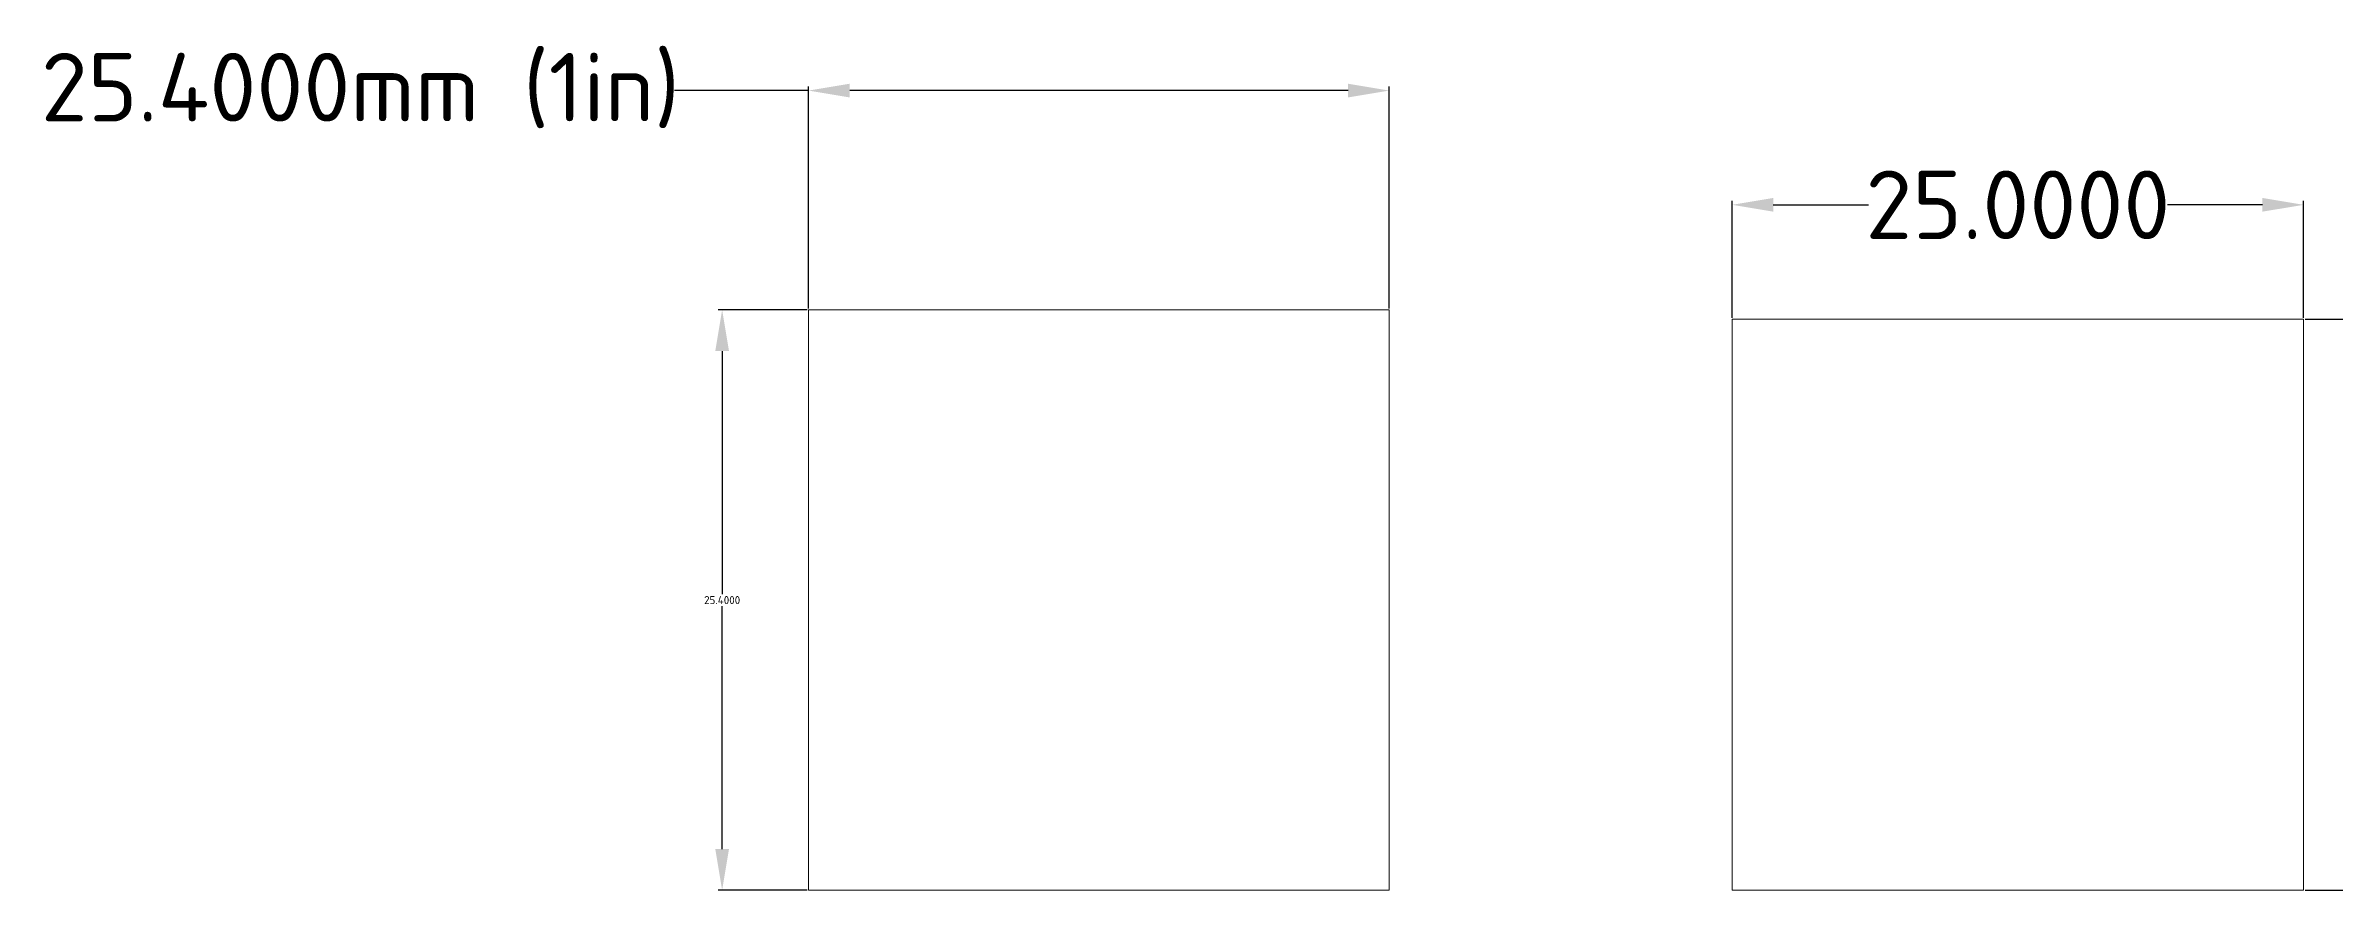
# Model space of a CAD drawing. Header units: millimetres. Extents: x -119 to 494, y -149 to 237.
# Drawn here: x -73.8 to 26.3, y 200 to 237 of the extents above; entities that cross this region are included whole.
import ezdxf

# ---------------------------------------------------------------- set-up
doc = ezdxf.new("R2010")
doc.units = ezdxf.units.MM
doc.layers.add('CUT', color=10, linetype='Continuous', lineweight=5)
doc.styles.get("Standard").update_dxf_attribs({"font": 'isocpeur.ttf'})
doc.dimstyles.get("Standard").update_dxf_attribs({"dimtxt": 0.18, "dimasz": 0.18, "dimexe": 0.18, "dimexo": 0.0625, "dimgap": 0.09, "dimtad": 0, "dimtih": 1, "dimtoh": 1, "dimdec": 4, "dimzin": 0, "dimdsep": 46, "dimtxsty": 'Standard', "dimcen": 0.09, "dimadec": 0, "dimazin": 0, "dimtfac": 1, "dimtdec": 4, "dimtofl": 0, "dimtmove": 0, "dimatfit": 3, "dimfxl": 1, "dimtolj": 1, "dimtzin": 0, "dimarcsym": 0})

# ---------------------------------------------------------------- blocks, each defined once
blk = doc.blocks.new('*D4')
at = {"layer": 'CUT', "color": 0, "lineweight": -2, "transparency": 16777216}
for p, q in [((-40.4, 235), (-46.26, 235)), ((-40.4, 225.46), (-40.4, 235.18)), ((-16.8, 235), (-38.6, 235)), ((-15, 225.46), (-15, 235.18))]:
    blk.add_line(p, q, dxfattribs=at)
at = {"layer": 'CUT', "color": 0, "transparency": 16777216}
for points in [[(-38.6, 235.3), (-38.6, 234.7), (-40.4, 235)], [(-16.8, 235.3), (-16.8, 234.7), (-15, 235)]]:
    blk.add_solid(points, dxfattribs=at)
at = {"layer": 'Defpoints', "color": 0, "transparency": 16777216}
for p in [(-15, 235), (-40.4, 225.4), (-15, 225.4)]:
    blk.add_point(p, dxfattribs=at)
at = {"layer": 'CUT', "color": 0, "transparency": 16777216, "insert": (-60, 235), "char_height": 0.35, "attachment_point": 5}
blk.add_mtext('\\A1;{\\H8.5714x;25.4000mm (1in)}', dxfattribs=at)
blk = doc.blocks.new('*D5')
at = {"layer": 'CUT', "color": 0, "lineweight": -2, "transparency": 16777216}
for p, q in [((-40.46, 225.4), (-44.36, 225.4)), ((-44.18, 223.6), (-44.18, 212.96)), ((-44.18, 201.8), (-44.18, 212.44)), ((-40.46, 200), (-44.36, 200))]:
    blk.add_line(p, q, dxfattribs=at)
at = {"layer": 'CUT', "color": 0, "transparency": 16777216}
for points in [[(-44.48, 223.6), (-43.88, 223.6), (-44.18, 225.4)], [(-44.48, 201.8), (-43.88, 201.8), (-44.18, 200)]]:
    blk.add_solid(points, dxfattribs=at)
at = {"layer": 'Defpoints', "color": 0, "transparency": 16777216}
for p in [(-40.4, 225.4), (-44.18, 200), (-40.4, 200)]:
    blk.add_point(p, dxfattribs=at)
at = {"layer": 'CUT', "color": 0, "transparency": 16777216, "insert": (-44.18, 212.7), "char_height": 0.35, "attachment_point": 5}
blk.add_mtext('\\A1;25.4000', dxfattribs=at)
blk = doc.blocks.new('*D6')
at = {"layer": 'CUT', "color": 0, "lineweight": -2, "transparency": 16777216}
for p, q in [((0, 225.06), (0, 230.18)), ((1.8, 230), (5.96, 230)), ((23.2, 230), (19.04, 230)), ((25, 225.06), (25, 230.18))]:
    blk.add_line(p, q, dxfattribs=at)
at = {"layer": 'CUT', "color": 0, "transparency": 16777216}
for points in [[(1.8, 230.3), (1.8, 229.7), (0, 230)], [(23.2, 230.3), (23.2, 229.7), (25, 230)]]:
    blk.add_solid(points, dxfattribs=at)
at = {"layer": 'Defpoints', "color": 0, "transparency": 16777216}
for p in [(25, 230), (0, 225), (25, 225)]:
    blk.add_point(p, dxfattribs=at)
at = {"layer": 'CUT', "color": 0, "transparency": 16777216, "insert": (12.5, 230), "char_height": 0.35, "attachment_point": 5}
blk.add_mtext('\\A1;{\\H8.5714x;25.0000}', dxfattribs=at)
blk = doc.blocks.new('*D7')
at = {"layer": 'CUT', "color": 0, "lineweight": -2, "transparency": 16777216}
for p, q in [((25.06, 225), (30.18, 225)), ((30, 223.2), (30, 212.76)), ((30, 201.8), (30, 212.24)), ((25.06, 200), (30.18, 200))]:
    blk.add_line(p, q, dxfattribs=at)
at = {"layer": 'CUT', "color": 0, "transparency": 16777216}
for points in [[(29.7, 223.2), (30.3, 223.2), (30, 225)], [(29.7, 201.8), (30.3, 201.8), (30, 200)]]:
    blk.add_solid(points, dxfattribs=at)
at = {"layer": 'Defpoints', "color": 0, "transparency": 16777216}
for p in [(25, 225), (25, 200), (30, 200)]:
    blk.add_point(p, dxfattribs=at)
at = {"layer": 'CUT', "color": 0, "transparency": 16777216, "insert": (30, 212.5), "char_height": 0.35, "attachment_point": 5}
blk.add_mtext('\\A1;25.0000', dxfattribs=at)

msp = doc.modelspace()

# ---------------------------------------------------------------- linework, layer by layer
at = {"layer": 'CUT'}
for points in [[(-15, 200), (-40.4, 200), (-40.4, 225.4), (-15, 225.4)], [(0, 200), (25, 200), (25, 225), (0, 225)]]:
    msp.add_lwpolyline(points, close=True, dxfattribs=at)

# ---------------------------------------------------------------- dimensions: what is measured, and where the dimension line sits
dim = msp.add_linear_dim(base=(-15, 235), p1=(-40.4, 225.4), p2=(-15, 225.4), text='{\\H8.5714x;<>mm (1in)}', dimstyle='Standard', override={"dimtxt": 0.35, "dimasz": 1.8}, dxfattribs=at)
dim.commit()
dim.dimension.update_dxf_attribs({"geometry": '*D4', "text_midpoint": (-60, 235), "dimtype": 160})
dim = msp.add_linear_dim(base=(25, 230), p1=(0, 225), p2=(25, 225), text='{\\H8.5714x;<>}', dimstyle='Standard', override={"dimtxt": 0.35, "dimasz": 1.8}, dxfattribs=at)
dim.commit()
dim.dimension.update_dxf_attribs({"geometry": '*D6', "text_midpoint": (12.5, 230)})
for base, p1, p2, picture, middle in [((-44.18386, 200), (-40.4, 225.4), (-40.4, 200), '*D5', (-44.18386, 212.7)), ((30, 200), (25, 225), (25, 200), '*D7', (30, 212.5))]:
    dim = msp.add_linear_dim(base=base, p1=p1, p2=p2, angle=90, dimstyle='Standard', override={"dimtxt": 0.35, "dimasz": 1.8}, dxfattribs=at)
    dim.commit()
    dim.dimension.update_dxf_attribs({"geometry": picture, "text_midpoint": middle})

doc.saveas('drawing.dxf')
